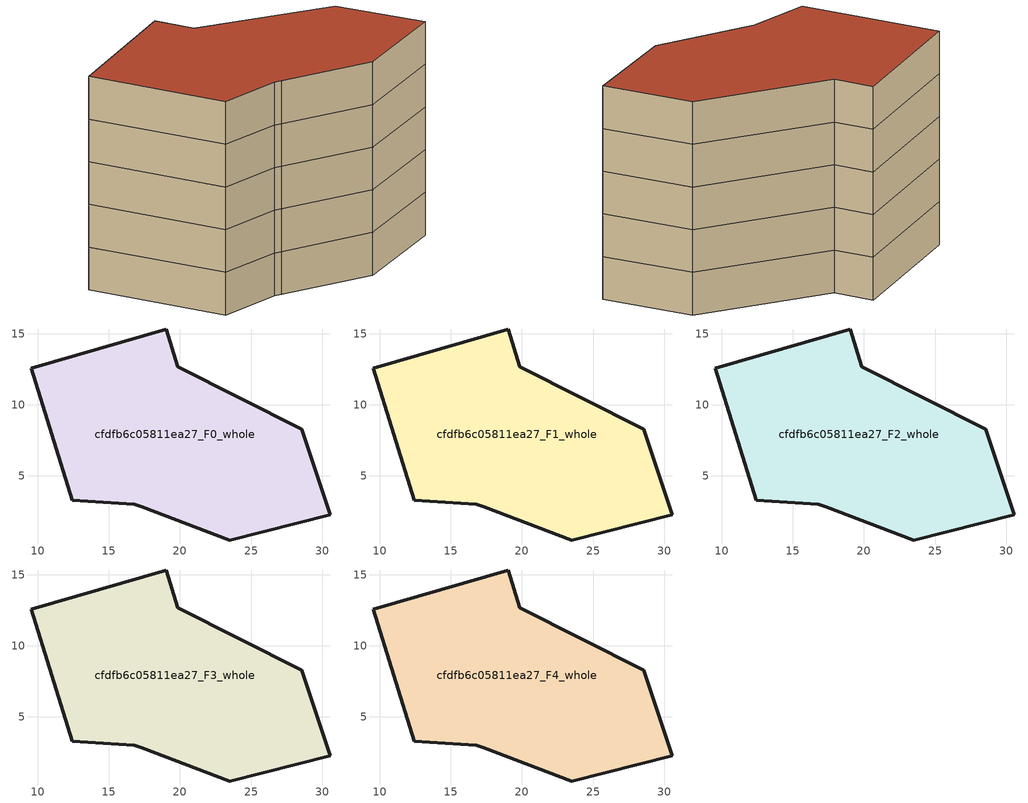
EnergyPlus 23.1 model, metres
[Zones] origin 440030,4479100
cfdfb6c05811ea27_F0_whole
 floor ground (EU_floor_Construction): 28.58,8.28 30.56,2.28 23.51,0.49 17.3,2.82 16.79,3.01 12.41,3.28 9.55,12.56 19.02,15.34 19.83,12.68 z0
 wall outside (EU_wall_Construction): 23.51,0.49 30.56,2.28 28.58,8.28 19.83,12.68 19.02,15.34 9.55,12.56 12.41,3.28 16.79,3.01 17.3,2.82 23.51,0.49 z0:3
cfdfb6c05811ea27_F1_whole
 floor to cfdfb6c05811ea27_F0_whole (EU_floor_Construction): 28.58,8.28 30.56,2.28 23.51,0.49 17.3,2.82 16.79,3.01 12.41,3.28 9.55,12.56 19.02,15.34 19.83,12.68 z3
 wall outside (EU_wall_Construction): 23.51,0.49 30.56,2.28 28.58,8.28 19.83,12.68 19.02,15.34 9.55,12.56 12.41,3.28 16.79,3.01 17.3,2.82 23.51,0.49 z3:6
cfdfb6c05811ea27_F2_whole
 floor to cfdfb6c05811ea27_F1_whole (EU_floor_Construction): 28.58,8.28 30.56,2.28 23.51,0.49 17.3,2.82 16.79,3.01 12.41,3.28 9.55,12.56 19.02,15.34 19.83,12.68 z6
 wall outside (EU_wall_Construction): 23.51,0.49 30.56,2.28 28.58,8.28 19.83,12.68 19.02,15.34 9.55,12.56 12.41,3.28 16.79,3.01 17.3,2.82 23.51,0.49 z6:9
cfdfb6c05811ea27_F3_whole
 floor to cfdfb6c05811ea27_F2_whole (EU_floor_Construction): 28.58,8.28 30.56,2.28 23.51,0.49 17.3,2.82 16.79,3.01 12.41,3.28 9.55,12.56 19.02,15.34 19.83,12.68 z9
 wall outside (EU_wall_Construction): 23.51,0.49 30.56,2.28 28.58,8.28 19.83,12.68 19.02,15.34 9.55,12.56 12.41,3.28 16.79,3.01 17.3,2.82 23.51,0.49 z9:12
cfdfb6c05811ea27_F4_whole
 floor to cfdfb6c05811ea27_F3_whole (EU_floor_Construction): 28.58,8.28 30.56,2.28 23.51,0.49 17.3,2.82 16.79,3.01 12.41,3.28 9.55,12.56 19.02,15.34 19.83,12.68 z12
 wall outside (EU_wall_Construction): 23.51,0.49 30.56,2.28 28.58,8.28 19.83,12.68 19.02,15.34 9.55,12.56 12.41,3.28 16.79,3.01 17.3,2.82 23.51,0.49 z12:15
 roof outside (EU_roof_Construction): 30.56,2.28 28.58,8.28 19.83,12.68 19.02,15.34 9.55,12.56 12.41,3.28 16.79,3.01 17.3,2.82 23.51,0.49 z15
[Building]
EU S2 Campaign: North Axis=0; Terrain=City; Solar Distribution=FullExterior
[Site:Location]
Madrid: Latitude=40.5; Longitude=-3.5; Time Zone=1; Elevation=609
[SizingPeriod:WeatherFileDays]
AnnualSizingPeriod: Begin Month=1; Begin Day of Month=1; End Month=12; End Day of Month=31; Day of Week for Start Day=Monday; Use Weather File Daylight Saving Period=No; Use Weather File Rain and Snow Indicators=No
[MATERIAL]
EU_InternalMass_Material: Roughness=MediumRough; Thickness=0.1; Conductivity=1; Density=1800; Specific Heat=900; Thermal Absorptance=0.9; Solar Absorptance=0.7; Visible Absorptance=0.7
[MATERIAL:NOMASS] Roughness=MediumRough; Thermal Absorptance=0.9; Solar Absorptance=0.7; Visible Absorptance=0.7
Name | Thermal Resistance
EU_wall_NoMass | 1.60022
EU_roof_NoMass | 1.57597
EU_floor_NoMass | 0.470652
[CONSTRUCTION]
EU_wall_Construction: EU_wall_NoMass
EU_roof_Construction: EU_roof_NoMass
EU_floor_Construction: EU_floor_NoMass
EU_InternalMass_Construction: EU_InternalMass_Material
[ZONE] Type=1; Multiplier=1; Ceiling Height=autocalculate; Volume=562.709; Floor Area=autocalculate; Part of Total Floor Area=Yes
cfdfb6c05811ea27_F0_whole; cfdfb6c05811ea27_F1_whole; cfdfb6c05811ea27_F2_whole; cfdfb6c05811ea27_F3_whole; cfdfb6c05811ea27_F4_whole
[INTERNALMASS] Construction=EU_InternalMass_Construction; Surface Area=187.57
Name | Zone or ZoneList
cfdfb6c05811ea27_F0_whole_EU_InternalMass | cfdfb6c05811ea27_F0_whole
cfdfb6c05811ea27_F1_whole_EU_InternalMass | cfdfb6c05811ea27_F1_whole
cfdfb6c05811ea27_F2_whole_EU_InternalMass | cfdfb6c05811ea27_F2_whole
cfdfb6c05811ea27_F3_whole_EU_InternalMass | cfdfb6c05811ea27_F3_whole
cfdfb6c05811ea27_F4_whole_EU_InternalMass | cfdfb6c05811ea27_F4_whole
[OTHEREQUIPMENT] Fuel Type=Electricity; Design Level Calculation Method=Watts/Area; Power per Zone Floor Area=1; Fraction Latent=0; Fraction Radiant=0; Fraction Lost=0; Carbon Dioxide Generation Rate=0; EndUse Subcategory=EU_Step8_InternalGains
Name | Zone or ZoneList or Space or SpaceList | Schedule
EU_Step8_InternalGain_cfdfb6c05811ea27_F0_whole_f000 | cfdfb6c05811ea27_F0_whole | EU_Step8_GainSchedule_cfdfb6c05811ea27_F0_whole_f000
EU_Step8_InternalGain_cfdfb6c05811ea27_F1_whole_f000 | cfdfb6c05811ea27_F1_whole | EU_Step8_GainSchedule_cfdfb6c05811ea27_F1_whole_f000
EU_Step8_InternalGain_cfdfb6c05811ea27_F2_whole_f000 | cfdfb6c05811ea27_F2_whole | EU_Step8_GainSchedule_cfdfb6c05811ea27_F2_whole_f000
EU_Step8_InternalGain_cfdfb6c05811ea27_F3_whole_f000 | cfdfb6c05811ea27_F3_whole | EU_Step8_GainSchedule_cfdfb6c05811ea27_F3_whole_f000
EU_Step8_InternalGain_cfdfb6c05811ea27_F4_whole_f000 | cfdfb6c05811ea27_F4_whole | EU_Step8_GainSchedule_cfdfb6c05811ea27_F4_whole_f000
[ZONEVENTILATION:DESIGNFLOWRATE] Schedule=EU_AlwaysOn; Design Flow Rate Calculation Method=AirChanges/Hour; Air Changes per Hour=0.480704; Ventilation Type=Natural; Fan Pressure Rise=0; Fan Total Efficiency=1; Constant Term Coefficient=1; Temperature Term Coefficient=0; Velocity Term Coefficient=0; Velocity Squared Term Coefficient=0; Minimum Indoor Temperature=-100; Maximum Indoor Temperature=100; Delta Temperature=-100; Minimum Outdoor Temperature=-100; Maximum Outdoor Temperature=100; Maximum Wind Speed=40
Name | Zone or ZoneList or Space or SpaceList
EU_ConstantAir_cfdfb6c05811ea27_F0_whole | cfdfb6c05811ea27_F0_whole
EU_ConstantAir_cfdfb6c05811ea27_F1_whole | cfdfb6c05811ea27_F1_whole
EU_ConstantAir_cfdfb6c05811ea27_F2_whole | cfdfb6c05811ea27_F2_whole
EU_ConstantAir_cfdfb6c05811ea27_F3_whole | cfdfb6c05811ea27_F3_whole
EU_ConstantAir_cfdfb6c05811ea27_F4_whole | cfdfb6c05811ea27_F4_whole
[HVACTEMPLATE:THERMOSTAT] Constant Heating Setpoint=20; Constant Cooling Setpoint=50
EU_HeatOnly_cfdfb6c05811ea27_F0_whole; EU_HeatOnly_cfdfb6c05811ea27_F1_whole; EU_HeatOnly_cfdfb6c05811ea27_F2_whole; EU_HeatOnly_cfdfb6c05811ea27_F3_whole; EU_HeatOnly_cfdfb6c05811ea27_F4_whole
[HVACTEMPLATE:ZONE:IDEALLOADSAIRSYSTEM] System Availability Schedule=EU_AlwaysOn; Maximum Heating Supply Air Temperature=50; Minimum Cooling Supply Air Temperature=13; Maximum Heating Supply Air Humidity Ratio=0.0156; Minimum Cooling Supply Air Humidity Ratio=0.0077; Heating Limit=NoLimit; Cooling Limit=NoLimit; Heating Availability Schedule=EU_AlwaysOn; Cooling Availability Schedule=EU_CoolingOff; Dehumidification Control Type=ConstantSensibleHeatRatio; Cooling Sensible Heat Ratio=0.7; Dehumidification Setpoint=60; Humidification Control Type=None; Humidification Setpoint=30; Outdoor Air Method=None; Outdoor Air Flow Rate per Person=0.00944; Outdoor Air Flow Rate per Zone Floor Area=0; Outdoor Air Flow Rate per Zone=0; Demand Controlled Ventilation Type=None; Outdoor Air Economizer Type=NoEconomizer; Heat Recovery Type=None; Sensible Heat Recovery Effectiveness=0.7; Latent Heat Recovery Effectiveness=0.65
Name | Template Thermostat
cfdfb6c05811ea27_F0_whole | EU_HeatOnly_cfdfb6c05811ea27_F0_whole
cfdfb6c05811ea27_F1_whole | EU_HeatOnly_cfdfb6c05811ea27_F1_whole
cfdfb6c05811ea27_F2_whole | EU_HeatOnly_cfdfb6c05811ea27_F2_whole
cfdfb6c05811ea27_F3_whole | EU_HeatOnly_cfdfb6c05811ea27_F3_whole
cfdfb6c05811ea27_F4_whole | EU_HeatOnly_cfdfb6c05811ea27_F4_whole
[SIZING:ZONE] Zone Cooling Design Supply Air Temperature Input Method=SupplyAirTemperature; Zone Cooling Design Supply Air Temperature=13; Zone Heating Design Supply Air Temperature Input Method=SupplyAirTemperature; Zone Heating Design Supply Air Temperature=50; Zone Cooling Design Supply Air Humidity Ratio=0.008; Zone Heating Design Supply Air Humidity Ratio=0.008; Cooling Design Air Flow Method=DesignDay; Cooling Design Air Flow Rate=0; Cooling Minimum Air Flow per Zone Floor Area=0.000762; Cooling Minimum Air Flow=0; Cooling Minimum Air Flow Fraction=0.2; Heating Design Air Flow Method=DesignDay; Heating Design Air Flow Rate=0; Heating Maximum Air Flow per Zone Floor Area=0.002032; Heating Maximum Air Flow=0.141576; Heating Maximum Air Flow Fraction=0.3; Account for Dedicated Outdoor Air System=No; Dedicated Outdoor Air System Control Strategy=NeutralSupplyAir; Dedicated Outdoor Air Low Setpoint Temperature for Design=autosize; Dedicated Outdoor Air High Setpoint Temperature for Design=autosize; Zone Load Sizing Method=Sensible Load Only No Latent Load; Zone Latent Cooling Design Supply Air Humidity Ratio Input Method=HumidityRatioDifference; Zone Cooling Design Supply Air Humidity Ratio Difference=0.005; Zone Latent Heating Design Supply Air Humidity Ratio Input Method=HumidityRatioDifference; Zone Humidification Design Supply Air Humidity Ratio Difference=0.005
cfdfb6c05811ea27_F0_whole; cfdfb6c05811ea27_F1_whole; cfdfb6c05811ea27_F2_whole; cfdfb6c05811ea27_F3_whole; cfdfb6c05811ea27_F4_whole
[SCHEDULE:CONSTANT]
Name | Hourly Value
EU_AlwaysOn | 1
EU_CoolingOff | 0
[SCHEDULE:FILE] Column Number=1; Rows to Skip at Top=0; Number of Hours of Data=8760; Column Separator=Comma; Interpolate to Timestep=No; Minutes per Item=60; Adjust Schedule for Daylight Savings=Yes
Name | File
EU_Step8_GainSchedule_cfdfb6c05811ea27_F0_whole_f000 | C:\Users\o_iseri\Desktop\OpenUBEM\openubem\outputs\eu_evidence\EU-11\ES-MAD-BERRUGUETE\idfs\cfdfb6c05811ea27\cfdfb6c05811ea27_F0_whole_f000_gain.csv
EU_Step8_GainSchedule_cfdfb6c05811ea27_F1_whole_f000 | C:\Users\o_iseri\Desktop\OpenUBEM\openubem\outputs\eu_evidence\EU-11\ES-MAD-BERRUGUETE\idfs\cfdfb6c05811ea27\cfdfb6c05811ea27_F1_whole_f000_gain.csv
EU_Step8_GainSchedule_cfdfb6c05811ea27_F2_whole_f000 | C:\Users\o_iseri\Desktop\OpenUBEM\openubem\outputs\eu_evidence\EU-11\ES-MAD-BERRUGUETE\idfs\cfdfb6c05811ea27\cfdfb6c05811ea27_F2_whole_f000_gain.csv
EU_Step8_GainSchedule_cfdfb6c05811ea27_F3_whole_f000 | C:\Users\o_iseri\Desktop\OpenUBEM\openubem\outputs\eu_evidence\EU-11\ES-MAD-BERRUGUETE\idfs\cfdfb6c05811ea27\cfdfb6c05811ea27_F3_whole_f000_gain.csv
EU_Step8_GainSchedule_cfdfb6c05811ea27_F4_whole_f000 | C:\Users\o_iseri\Desktop\OpenUBEM\openubem\outputs\eu_evidence\EU-11\ES-MAD-BERRUGUETE\idfs\cfdfb6c05811ea27\cfdfb6c05811ea27_F4_whole_f000_gain.csv
